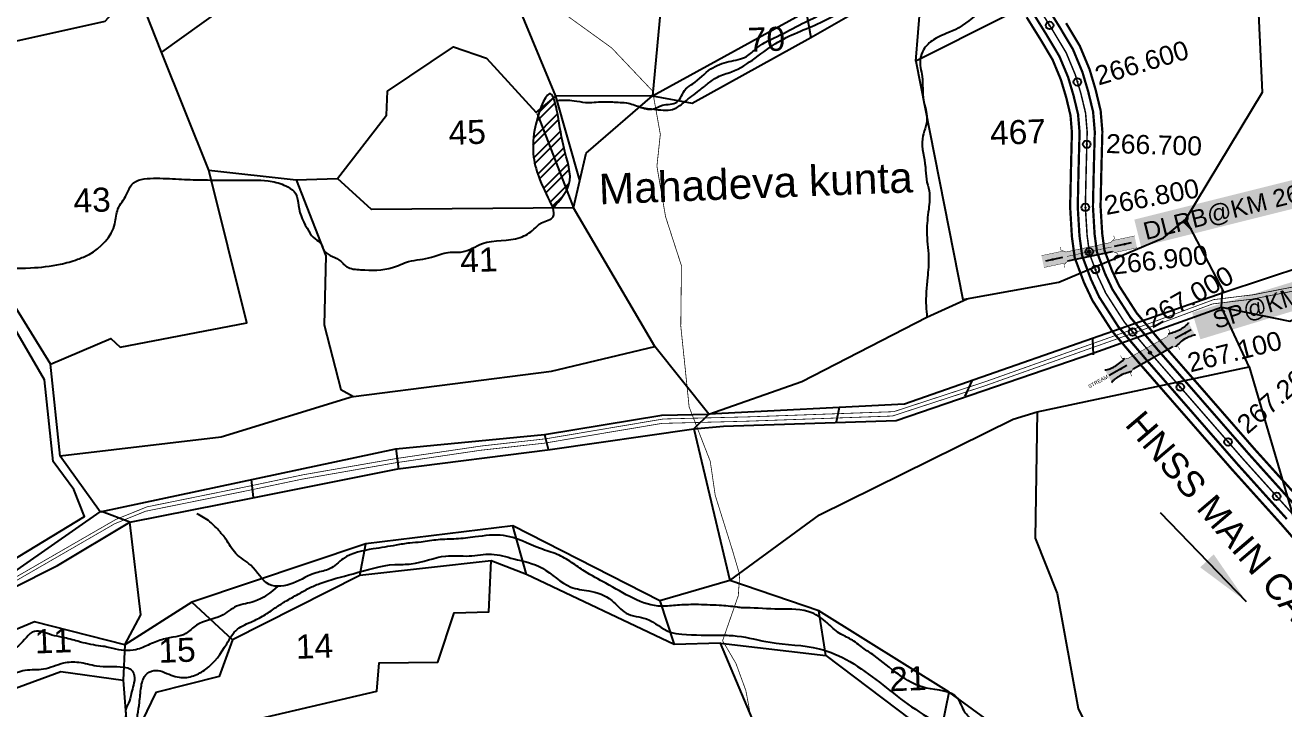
# Model space of a CAD drawing. Header units: feet. Extents: x 758300 to 768654, y 1597949 to 1607646.
# Drawn here: x 761026 to 762682, y 1601862 to 1602761 of the extents above; entities that cross this region are included whole.
import ezdxf
from ezdxf.enums import TextEntityAlignment as Align

# ---------------------------------------------------------------- set-up
doc = ezdxf.new("R2010")
doc.units = ezdxf.units.FT
doc.header["$LTSCALE"] = 15
doc.header["$MEASUREMENT"] = 0
doc.header["$PDMODE"] = 32
doc.header["$PDSIZE"] = 10
doc.linetypes.add('ACAD_ISO02W100', pattern=[15, 12, -3])
doc.linetypes.add('HIDDEN2', pattern=[0.1875, 0.125, -0.0625])
for name, color, linetype in [('CANAL1', 7, 'Continuous'), ('CSMark', 72, 'Continuous'), ('HILLS', 17, 'Continuous'), ('PLOT', 7, 'Continuous'), ('PLOT NO', 7, 'Continuous'), ('ROAD', 6, 'Continuous'), ('STRUCTURE', 5, 'Continuous'), ('TANKS AND STREAMS', 4, 'Continuous'), ('TEXT', 1, 'Continuous'), ('VILLAGE STONES', 240, 'Continuous')]:
    doc.layers.add(name, color=color, linetype=linetype)
doc.styles.get("Standard").update_dxf_attribs({"font": 'arial.ttf'})
doc.linetypes.add('DOTS', pattern='A,1e-06,-3,["●",Standard,S=3,R=0,X=-1.25,Y=-1.25],-3', length=6.000001)
doc.dimstyles.get("Standard").update_dxf_attribs({"dimtxt": 0.18, "dimasz": 40, "dimexe": 0.18, "dimexo": 0.0625, "dimgap": 0.09, "dimtad": 0, "dimtih": 1, "dimtoh": 1, "dimdec": 4, "dimzin": 0, "dimdsep": 46, "dimtxsty": 'Standard', "dimcen": 0.09, "dimadec": 0, "dimazin": 0, "dimtfac": 1, "dimtdec": 4, "dimtofl": 0, "dimtmove": 0, "dimatfit": 3, "dimfxl": 1, "dimtolj": 1, "dimtzin": 0, "dimarcsym": 0})

# ---------------------------------------------------------------- blocks, each defined once
blk = doc.blocks.new('DLB')
at = {"layer": 'STRUCTURE'}
h = blk.add_hatch(dxfattribs=at)
h.set_pattern_fill('DOTS', color=6, scale=20, angle=320.37224793, style=0)
h.paths.add_polyline_path([(769699.5, 1706950), (769699.5, 1706934), (769729.1, 1706934), (769732.1, 1706936), (769792.1, 1706936), (769795.1, 1706934), (769824.7, 1706934), (769824.7, 1706950), (769795.1, 1706950), (769792.1, 1706948), (769732.1, 1706948), (769729.1, 1706950)])
at = {"layer": 'STRUCTURE', "color": 6, "linetype": 'ACAD_ISO02W100', "ltscale": 0.5, "const_width": 0.5}
for points in [[(769699.5, 1706950), (769729.1, 1706950)], [(769795.1, 1706950), (769824.7, 1706950)], [(769699.5, 1706934), (769729.1, 1706934)], [(769795.1, 1706934), (769824.7, 1706934)]]:
    blk.add_lwpolyline(points, dxfattribs=at)
at = {"layer": 'STRUCTURE', "color": 6, "const_width": 0.628}
for points in [[(769726.1, 1706956), (769726.1, 1706952), (769732.1, 1706948), (769792.1, 1706948), (769798.1, 1706952), (769798.1, 1706956)], [(769726.1, 1706928), (769726.1, 1706932), (769732.1, 1706936), (769792.1, 1706936), (769798.1, 1706932), (769798.1, 1706928)], [(769732.1, 1706942), (769792.1, 1706942)]]:
    blk.add_lwpolyline(points, dxfattribs=at)
at = {"layer": 'STRUCTURE', "color": 6}
blk.add_lwpolyline([(769732.1, 1706936), (769792.1, 1706936)], dxfattribs=at)
blk.add_lwpolyline([(769732.1, 1706936), (769792.1, 1706936)], dxfattribs=at)
at = {"layer": 'STRUCTURE', "color": 0}
blk.add_circle((769762.1, 1706942), 1.8, dxfattribs=at)
for points in [[(769703.8, 1706942), (769726.7, 1706942)], [(769818.6, 1706942), (769795.7, 1706942)]]:
    blk.add_leader(points, dimstyle='Standard', override={"dimasz": 10, "dimgap": 0.09, "dimtad": 0}, dxfattribs=at)
blk = doc.blocks.new('SP')
at = {"layer": 'STRUCTURE'}
h = blk.add_hatch(dxfattribs=at)
h.set_pattern_fill('DASH', color=256, scale=8, style=0)
edge = h.paths.add_edge_path()
edge.add_spline(control_points=[(769825.7, 1706742.1), (769825.3, 1706741.8), (769823.8, 1706740.8), (769820.9, 1706740.3), (769817, 1706739.7), (769811.4, 1706738.9), (769804, 1706739.7), (769798.4, 1706741), (769795.6, 1706741.6)], knot_values=[0, 0, 0, 0, 1.613557, 5.24513, 8.624976, 13.470124, 22.190216, 30.746377, 30.746377, 30.746377, 30.746377], degree=3, periodic=0)
edge.add_line((769795.6, 1706741.6), (769792.6, 1706739.6))
edge.add_line((769792.6, 1706739.6), (769732.6, 1706739.6))
edge.add_line((769732.6, 1706739.6), (769729.6, 1706741.6))
edge.add_spline(control_points=[(769729.6, 1706741.6), (769726.9, 1706740.9), (769721.3, 1706739.5), (769713.9, 1706738.5), (769708.3, 1706739.1), (769704.4, 1706739.6), (769701.5, 1706740), (769700, 1706741), (769699.5, 1706741.3)], knot_values=[0, 0, 0, 0, 8.556161, 17.276253, 22.121402, 25.501247, 29.13282, 30.746377, 30.746377, 30.746377, 30.746377], degree=3, periodic=0)
edge.add_line((769699.5, 1706741.3), (769699.5, 1706722.1))
edge.add_spline(control_points=[(769699.5, 1706722.1), (769700, 1706722.4), (769701.4, 1706723.4), (769704.3, 1706724), (769708.2, 1706724.5), (769713.8, 1706725.3), (769721.2, 1706724.5), (769726.8, 1706723.3), (769729.6, 1706722.6)], knot_values=[0, 0, 0, 0, 1.613557, 5.24513, 8.624976, 13.470124, 22.190216, 30.746377, 30.746377, 30.746377, 30.746377], degree=3, periodic=0)
edge.add_line((769729.6, 1706722.6), (769732.6, 1706724.6))
edge.add_line((769732.6, 1706724.6), (769792.6, 1706724.6))
edge.add_line((769792.6, 1706724.6), (769795.6, 1706722.6))
edge.add_spline(control_points=[(769795.6, 1706722.6), (769798.4, 1706723.3), (769803.9, 1706724.8), (769811.3, 1706725.8), (769817, 1706725.1), (769820.9, 1706724.7), (769823.8, 1706724.2), (769825.2, 1706723.3), (769825.7, 1706723)], knot_values=[0, 0, 0, 0, 8.556161, 17.276253, 22.121402, 25.501247, 29.13282, 30.746377, 30.746377, 30.746377, 30.746377], degree=3, periodic=0)
edge.add_line((769825.7, 1706723), (769825.7, 1706742.1))
h.paths.add_polyline_path([(769764.2, 1706732.1, -1), (769761.1, 1706732.1, -1)], flags=0)
h.paths.add_polyline_path([(769761.1, 1706732.1, 1), (769764.2, 1706732.1, 1)], flags=16)
at = {"layer": 'STRUCTURE', "const_width": 0.628}
for points in [[(769726.6, 1706747.6), (769726.6, 1706743.6), (769732.6, 1706739.6), (769792.6, 1706739.6), (769798.6, 1706743.6), (769798.6, 1706747.6)], [(769726.6, 1706716.6), (769726.6, 1706720.6), (769732.6, 1706724.6), (769792.6, 1706724.6), (769798.6, 1706720.6), (769798.6, 1706716.6)]]:
    blk.add_lwpolyline(points, dxfattribs=at)
at = {"layer": 'STRUCTURE', "color": 3}
blk.add_lwpolyline([(769732.6, 1706724.6), (769792.6, 1706724.6)], dxfattribs=at)
blk.add_lwpolyline([(769732.6, 1706724.6), (769792.6, 1706724.6)], dxfattribs=at)
at = {"layer": 'STRUCTURE', "color": 0}
blk.add_circle((769762.6, 1706732.1), 1.55, dxfattribs=at)
at = {"layer": 'STRUCTURE'}
for points in [[(769699.5, 1706741.3), (769700.9, 1706740.5), (769704.4, 1706739.6), (769707.8, 1706739.2), (769712.6, 1706738.8), (769721.3, 1706739.7), (769729.6, 1706741.6)], [(769825.7, 1706742.1), (769824.3, 1706741.3), (769820.8, 1706740.3), (769817.5, 1706739.8), (769812.7, 1706739.2), (769804, 1706739.9), (769795.6, 1706741.6)], [(769699.5, 1706722.1), (769700.9, 1706723), (769704.4, 1706724), (769707.7, 1706724.5), (769712.5, 1706725), (769721.2, 1706724.4), (769729.6, 1706722.6)], [(769825.7, 1706723), (769824.3, 1706723.8), (769820.8, 1706724.7), (769817.4, 1706725.1), (769812.6, 1706725.5), (769803.9, 1706724.6), (769795.6, 1706722.6)]]:
    blk.add_spline(points, degree=3, dxfattribs=at)
at = {"layer": 'STRUCTURE', "color": 0}
blk.add_text('STREAM', height=5, dxfattribs=at).set_placement((769684.3, 1706732.1), align=Align.MIDDLE_CENTER)
for points in [[(769727.4, 1706732.1), (769700.8, 1706732.1)], [(769824.4, 1706732.1), (769800.5, 1706732.1)]]:
    blk.add_leader(points, dimstyle='Standard', override={"dimasz": 10, "dimgap": 0.09, "dimtad": 0}, dxfattribs=at)

msp = doc.modelspace()

# ---------------------------------------------------------------- hatches: boundary and pattern name
at = {"layer": 'TANKS AND STREAMS'}
h = msp.add_hatch(dxfattribs=at)
h.set_pattern_fill('ANSI32', color=256, scale=50)
edge = h.paths.add_edge_path()
edge.add_spline(control_points=[(761738.7, 1602544.5), (761739.9, 1602546.8), (761747.2, 1602563.7), (761732.5, 1602596.9), (761726.4, 1602653.6), (761721.6, 1602665.6)], knot_values=[176.270806, 176.270806, 176.270806, 176.270806, 184.759009, 236.829425, 289.516765, 289.516765, 289.516765, 289.516765], degree=3, periodic=0)
edge.add_line((761721.6, 1602665.6), (761703.8, 1602650.6))
edge.add_spline(control_points=[(761703.8, 1602650.6), (761702.8, 1602647.9), (761701.9, 1602645), (761701, 1602642)], knot_values=[121.781345, 121.781345, 121.781345, 121.781345, 129.06566, 129.06566, 129.06566, 129.06566], degree=3, periodic=0)
edge.add_line((761701, 1602642), (761738.7, 1602544.5))
edge = h.paths.add_edge_path()
edge.add_spline(control_points=[(761721.6, 1602665.6), (761719.9, 1602669.7), (761715, 1602675.4), (761707.7, 1602661.6), (761703.8, 1602650.6)], knot_values=[129.06566, 129.06566, 129.06566, 129.06566, 146.93666, 176.270806, 176.270806, 176.270806, 176.270806], degree=3, periodic=0)
edge.add_line((761703.8, 1602650.6), (761721.6, 1602665.6))
edge = h.paths.add_edge_path()
edge.add_spline(control_points=[(761701, 1602642), (761699.1, 1602635.8), (761690.7, 1602601.2), (761698.2, 1602565.6), (761714.5, 1602533.3), (761720.8, 1602520.8)], knot_values=[0, 0, 0, 0, 15.243087, 80.792072, 121.781345, 121.781345, 121.781345, 121.781345], degree=3, periodic=0)
edge.add_spline(control_points=[(761720.8, 1602520.8), (761727.6, 1602528.7), (761734.5, 1602536.5), (761738.7, 1602544.5)], knot_values=[289.516765, 289.516765, 289.516765, 289.516765, 318.174705, 318.174705, 318.174705, 318.174705], degree=3, periodic=0)
edge.add_line((761738.7, 1602544.5), (761701, 1602642))

# ---------------------------------------------------------------- linework, layer by layer
at = {"layer": 'CANAL1', "color": 5, "const_width": 3}
for points in [[(762368.6, 1602788.6), (762387.2, 1602758.8), (762404.7, 1602729.5), (762417.1, 1602699.7), (762424.7, 1602674.2), (762431.2, 1602647.3), (762433.4, 1602621.1), (762432.1, 1602571.8), (762431, 1602522.7), (762433.2, 1602486), (762436.3, 1602462.9), (762446.9, 1602434.5), (762456.7, 1602413.7), (762480.5, 1602376.7), (762515.9, 1602334.8), (762564.1, 1602279.7), (762636.1, 1602197.3), (762701, 1602125.1)], [(762352.1, 1602777.3), (762370.1, 1602748.4), (762386.8, 1602720.4), (762398.3, 1602692.9), (762405.4, 1602669), (762411.4, 1602644.1), (762413.4, 1602620.5), (762412.1, 1602572.3), (762411, 1602522.3), (762413.3, 1602484.1), (762416.8, 1602458), (762428.5, 1602426.8), (762439.1, 1602404), (762464.4, 1602364.7), (762500.8, 1602321.8), (762549.1, 1602266.5), (762621.1, 1602184), (762686, 1602111.9)]]:
    msp.add_lwpolyline(points, dxfattribs=at)
at = {"layer": 'CANAL1', "color": 1, "linetype": 'HIDDEN2', "ltscale": 100, "const_width": 2}
msp.add_lwpolyline([(762360.3, 1602783), (762378.6, 1602753.6), (762395.8, 1602725), (762407.7, 1602696.3), (762415.1, 1602671.6), (762421.3, 1602645.7), (762423.4, 1602620.8), (762422.1, 1602572.1), (762421, 1602522.5), (762423.3, 1602485), (762426.5, 1602460.5), (762434.3, 1602439.7), (762437.7, 1602430.7), (762447.9, 1602408.8), (762472.4, 1602370.7), (762508.3, 1602328.3), (762556.6, 1602273.1), (762628.6, 1602190.6), (762693.5, 1602118.5)], dxfattribs=at)
at = {"layer": 'CANAL1', "color": 1, "const_width": 3}
for points in [[(762343.8, 1602771.7), (762361.6, 1602743.2), (762377.9, 1602715.9), (762388.8, 1602689.6), (762395.8, 1602666.3), (762401.5, 1602642.5), (762403.3, 1602620.3), (762402.1, 1602572.6), (762401, 1602522.1), (762403.3, 1602483.1), (762407, 1602455.6), (762419.2, 1602422.9), (762430.4, 1602399.1), (762456.3, 1602358.8), (762493.2, 1602315.3), (762541.5, 1602259.9), (762613.6, 1602177.4), (762678.5, 1602105.3), (762708.8, 1602070.4)], [(762395.7, 1602764), (762413.7, 1602734), (762426.6, 1602703), (762434.4, 1602676.8), (762441.1, 1602648.9), (762443.4, 1602621.4), (762442.1, 1602571.6), (762441, 1602522.9), (762443.2, 1602487), (762446.1, 1602465.4), (762456.1, 1602438.4), (762465.4, 1602418.5), (762488.6, 1602382.6), (762523.5, 1602341.3), (762571.7, 1602286.2), (762643.5, 1602203.9), (762708.5, 1602131.8)]]:
    msp.add_lwpolyline(points, dxfattribs=at)
at = {"layer": 'CSMark', "color": 3}
for p in [(762374, 1602761), (762410.6, 1602686.6), (762422.9, 1602604.8), (762421, 1602521.6), (762426.2, 1602463.4), (762434.2, 1602440), (762434.3, 1602439.7), (762483.2, 1602357.9), (762545.8, 1602285.4), (762608.8, 1602213.3), (762672.5, 1602141.8)]:
    msp.add_point(p, dxfattribs=at)
at = {"layer": 'HILLS'}
msp.add_lwpolyline([(760986.4, 1602043.5), (761104.6, 1602115), (761090.3, 1602150.8), (761063.3, 1602187.4), (761051.8, 1602294.9), (760939.7, 1602487.2)], dxfattribs=at)
at = {"layer": 'PLOT'}
for points in [[(761191.7, 1603323), (761246.7, 1603010.9), (761346.5, 1603073.6), (761465.8, 1602912.7), (761205.6, 1602725.6), (761172, 1602811.7), (761106.2, 1602918.9), (761246.7, 1603010.9)], [(761851.7, 1602668.5), (761724.3, 1602667.9), (761621.6, 1602916.6), (761614.3, 1602931.6), (761614.6, 1603014.7), (761587.9, 1603027.1), (761558.9, 1603157.1), (761457.5, 1603146.3), (761346.5, 1603073.6), (761365.6, 1603318.4), (761412.1, 1603318.5), (761553.8, 1603316.8)], [(760245.8, 1603178), (760314.3, 1602838), (760363.9, 1602625.6), (760401.7, 1602511.5), (760467.1, 1602338.4), (760533.2, 1602161.8), (760691.8, 1602132.5), (760770.2, 1602188), (760778.8, 1602099.5), (760992.1, 1602028.9), (761125.1, 1602121.4), (761072.4, 1602194.6)], [(761806, 1603082.5), (761808.3, 1603047.8), (761874.6, 1602913), (761851.7, 1602668.5), (762053.6, 1602779.1), (762059.7, 1602745.1), (762112, 1602775.1), (762204.2, 1602789.2), (762269.8, 1602879), (762121.2, 1602889.6), (762112.3, 1602835.4), (762053.6, 1602779.1)], [(762197.9, 1602714.1), (762259.8, 1602400.4), (762386.3, 1602423.4), (762523.8, 1602481.7), (762553.4, 1602506.3), (762654, 1602673.2), (762646.3, 1602842.3), (762657.3, 1602916.4), (762785.5, 1602933.3), (762776.6, 1602987.7), (762842.4, 1602993.1), (762894.8, 1602955), (762982.5, 1602974), (763018.3, 1602961.8), (763025.6, 1602978.2)], [(762426.8, 1602829.3), (762197.9, 1602714.1), (762204.2, 1602789.2)], [(761172, 1602811.7), (761131.1, 1602766.1), (760999.3, 1602736.9), (760889.5, 1602590.4), (761059.8, 1602315.4), (761139.2, 1602349.3), (761151.4, 1602338), (761317.8, 1602370), (761268, 1602570.5), (761205.6, 1602725.6)], [(761925.6, 1602249.8), (761854.8, 1602338.9), (761747.7, 1602521.1), (761764.2, 1602592.9), (761851.7, 1602668.5), (761903.7, 1602658.6), (762059.7, 1602745.1)], [(761268, 1602570.5), (761383, 1602557.7), (761437.3, 1602559.8), (761501.9, 1602643), (761503.1, 1602674.6), (761590, 1602732.9), (761633.2, 1602717.8), (761698.8, 1602646.4), (761724.3, 1602667.9)], [(761756, 1602557), (761724.3, 1602667.9)], [(763269.8, 1602663.1), (763019.6, 1602561), (762939.8, 1602528.3), (762762.8, 1602462.5), (762603.6, 1602409.6), (762553.4, 1602506.3)], [(761699.7, 1602645.3), (761747.7, 1602521.1), (761481.8, 1602519), (761437.3, 1602559.8)], [(761383, 1602557.7), (761421.9, 1602458), (761419.9, 1602367.4), (761441.5, 1602282.1), (761458.5, 1602273), (761718.9, 1602306.5), (761854.8, 1602338.9)], [(762600.3, 1602390.6), (762690.2, 1602372.2), (762780.5, 1602417.9), (762763.8, 1602462.8)], [(761125.1, 1602121.4), (761514.2, 1602204.1), (761709.7, 1602223.1), (761863.7, 1602248.4), (761925.6, 1602249.8), (761905.9, 1602230.4), (761945.1, 1602233.9), (762172.3, 1602241.6), (762432, 1602330.5), (762600.3, 1602390.6), (762601.5, 1602413.8)], [(762603.6, 1602409.7), (762302.5, 1602304.5), (762183, 1602262.7), (761925.6, 1602249.8), (762047.9, 1602292.9), (762212.7, 1602377.4), (762265.5, 1602401.4)], [(761164, 1602107.7), (761325.8, 1602139.9), (761516.7, 1602177.8), (761717.2, 1602203.1), (761905.9, 1602230.4), (761953.4, 1602031), (762071.1, 1602117.2), (762325.9, 1602243.2), (762357.6, 1602252.8), (762636.6, 1602312.2), (762600.3, 1602390.6)], [(762430.2, 1602348.9), (762431.4, 1602327.8)], [(761458.5, 1602273), (761284.3, 1602219.7), (761072.4, 1602194.6), (761059.8, 1602315.4)], [(762636.6, 1602312.2), (762733.6, 1601982.2), (762855.8, 1602034), (762844.6, 1602143), (762810, 1602216.2), (762936.5, 1602260.7), (762969, 1602250.8), (763002.1, 1602244.3), (763025.1, 1602255.1), (763034.7, 1602283.8), (763103.4, 1602316.4), (763147.5, 1602241.2), (763231.3, 1602128.3), (763253.5, 1602097.2), (763307.8, 1601960.2), (763377.5, 1601880.1), (763399.3, 1601860)], [(762271.6, 1602293.4), (762262.3, 1602273.5)], [(762357.6, 1602252.8), (762355.1, 1602086.6), (762383.9, 1602014), (762411.5, 1601862.5), (762435, 1601815.2), (762438.5, 1601751.7), (762395.3, 1601772.2), (762241.9, 1601884.2), (762070.5, 1601991.1), (761953.4, 1602031), (761861.4, 1602004.2), (761667.9, 1602103), (761474.5, 1602079), (761245.6, 1602002.3), (761157.7, 1601946.6), (761178.4, 1601985.7), (761164, 1602107.7)], [(762093.5, 1602239.5), (762097.4, 1602259)], [(761709.5, 1602222.8), (761714.5, 1602203.6)], [(761513.9, 1602204.5), (761517.7, 1602177.5)], [(761323.8, 1602163.6), (761326.2, 1602140)], [(761008.8, 1602020.5), (761068.8, 1602050.5), (761164, 1602107.7), (761126.7, 1602121.8), (761125.5, 1602120.9)], [(761685.8, 1602039), (761667.9, 1602103)], [(761157.7, 1601946.6), (761155.4, 1601900.1), (761162.2, 1601809.2), (761489, 1601885.4), (761492.2, 1601922.7), (761569.1, 1601923.8), (761590.9, 1601988.5), (761636.2, 1601989.9), (761639.4, 1602056.8), (761466.7, 1602037.6), (761474.5, 1602079)], [(761299.1, 1601952.9), (761281.6, 1601904.6), (761198.1, 1601883.9), (761162.2, 1601809.2), (761084.5, 1601712.9), (761279.4, 1601682.9), (761452.4, 1601679.7), (761558.4, 1601541.9), (761558.9, 1601712.8), (761796.7, 1601783.7), (761986.7, 1601840.4), (761941.2, 1601948.4), (761880.2, 1601946.9), (761685.8, 1602039), (761639.4, 1602056.8)], [(761466.7, 1602037.6), (761299.1, 1601952.9), (761245.6, 1602002.3)], [(761861.4, 1602004.2), (761880.2, 1601946.9)], [(761941.2, 1601948.4), (762079.8, 1601932.2), (762070.5, 1601991.1)], [(761157.7, 1601946.6), (761038.8, 1601976.5), (760946.1, 1601938), (761010.2, 1601888), (761073.3, 1601911.5), (761155.4, 1601900.1)], [(762079.8, 1601932.2), (762228.8, 1601819.9), (762241.9, 1601884.2)]]:
    msp.add_lwpolyline(points, dxfattribs=at)
at = {"layer": 'ROAD', "linetype": 'DOTS', "ltscale": 0.5, "const_width": 1}
msp.add_lwpolyline([(761982.5, 1601843.4), (761974.4, 1601886.3), (761961.3, 1601922.1), (761943.8, 1601951.8), (761964.5, 1602011.1), (761966.3, 1602038.5), (761956.7, 1602071), (761934.1, 1602143.1), (761927.6, 1602187.7), (761899.8, 1602259.2), (761894.1, 1602314.8), (761888.8, 1602365.7), (761889.7, 1602444.9), (761868.8, 1602509.4), (761857.4, 1602575.8), (761861.9, 1602617.8), (761851.7, 1602674.7), (761797.9, 1602731.4), (761736.5, 1602775.7)], dxfattribs=at)
at = {"layer": 'ROAD', "linetype": 'HIDDEN2', "ltscale": 10, "const_width": 1}
for points in [[(762740.9, 1602426.2), (762642.1, 1602406.8), (762589.9, 1602400.4), (762504.6, 1602368.8), (762289.3, 1602292.4), (762168.9, 1602253), (761978, 1602246.2), (761865.8, 1602243.4), (761711, 1602217.3), (761626.8, 1602207.9), (761514.6, 1602191.4), (761392.4, 1602170.1), (761322.7, 1602155.4), (761186.6, 1602127.8), (761145.9, 1602111.4), (761054.5, 1602058.7), (761001.1, 1602027.9)], [(762739.3, 1602420.4), (762640.4, 1602401), (762588.3, 1602394.7), (762502.9, 1602363), (762287.7, 1602286.6), (762167.2, 1602247.3), (761976.4, 1602240.5), (761864.1, 1602237.6), (761709.3, 1602211.6), (761625.1, 1602202.2), (761513, 1602185.7), (761390.8, 1602164.3), (761321, 1602149.6), (761184.9, 1602122.1), (761144.3, 1602105.7), (761052.9, 1602052.9), (760999.5, 1602022.1)]]:
    msp.add_lwpolyline(points, dxfattribs=at)
at = {"layer": 'TANKS AND STREAMS'}
for points in [[(761834.8, 1602653.9), (761851.2, 1602651), (761864.6, 1602655.9), (761883.8, 1602660.2), (761895.4, 1602677.4), (761904.8, 1602684.3), (761928.4, 1602703.7), (761952.2, 1602713.5), (761975.4, 1602720.2), (761988.5, 1602730.9), (762019.6, 1602748.4), (762052.6, 1602765.4), (762079.1, 1602778.6), (762092.1, 1602786.2), (762103.5, 1602792.7), (762120.1, 1602802.4), (762145.6, 1602819.4), (762182.4, 1602834.1), (762209.7, 1602847.6), (762222.1, 1602855.8), (762240.2, 1602856.9), (762254.3, 1602857.8), (762294.3, 1602858.7), (762316.2, 1602865.6), (762356.6, 1602867.6), (762374.2, 1602869.5), (762379.5, 1602871.6), (762396.1, 1602877), (762407.6, 1602875.9), (762432.3, 1602884.9), (762450.8, 1602892), (762465.6, 1602900.9), (762479.4, 1602927.5), (762496.6, 1602934.9), (762495.1, 1602948.9)], [(761725.9, 1602662.4), (761748.4, 1602662), (761763.4, 1602659.7), (761786.1, 1602660.6), (761806.5, 1602659.9), (761817.2, 1602659.2), (761834.8, 1602653.9), (761855.9, 1602650.5), (761881, 1602651.5), (761893.8, 1602660.5), (761913, 1602675.3), (761924, 1602684.1), (761937.1, 1602693), (761955.5, 1602700), (762016.7, 1602739), (762076.3, 1602766.4), (762097, 1602777.5), (762113.8, 1602788.7), (762126.2, 1602798.3), (762142, 1602805.5), (762168, 1602813.4), (762214, 1602837.3), (762244.4, 1602844.2), (762271.2, 1602851.9), (762297.9, 1602850.8), (762341, 1602851), (762373.3, 1602855.2), (762399.7, 1602862), (762416.5, 1602871.1), (762424.8, 1602874.3), (762436.6, 1602872.6), (762428.2, 1602861.3), (762405.3, 1602850.9), (762375.3, 1602831.9), (762352.8, 1602819.3), (762327, 1602805.2), (762301.6, 1602791.4), (762285.2, 1602780.6), (762249.6, 1602755.3), (762221.3, 1602742.2), (762208.2, 1602728.9), (762203.8, 1602717.1), (762206.3, 1602693.8), (762208.1, 1602662.4), (762212.7, 1602638.9), (762206.6, 1602611.8), (762210.6, 1602574.7), (762211.9, 1602558.7), (762215.4, 1602543.5), (762214.9, 1602519.2), (762212.4, 1602489.9), (762214.8, 1602456.4), (762213.3, 1602429.3), (762211.4, 1602391.8), (762212.7, 1602377.4)], [(761720.8, 1602520.8), (761703.4, 1602558), (761696.5, 1602623.1), (761715.9, 1602671.2), (761734.4, 1602603.1), (761741.7, 1602551.6), (761720.8, 1602520.8)], [(760328.6, 1602501.5), (760377, 1602514), (760391.3, 1602517.8), (760418.7, 1602507.3), (760441.3, 1602506.5), (760493.5, 1602490.6), (760518.4, 1602489.3), (760560.3, 1602487.6), (760600.3, 1602484), (760640.4, 1602479), (760663.8, 1602473.4), (760692.4, 1602470.5), (760737.9, 1602466.7), (760785.4, 1602464.3), (760837.4, 1602454.2), (760869.4, 1602454.5), (760918, 1602449.2), (760980.8, 1602442.9), (761033.6, 1602442.2), (761072.7, 1602447), (761095.3, 1602453.4), (761110.4, 1602459.9), (761144.4, 1602500.2), (761148.5, 1602519.6), (761159.9, 1602538.6), (761166.6, 1602551.6), (761195, 1602559.9), (761228.4, 1602558.9), (761259.1, 1602557.8), (761287.9, 1602557.6), (761311.4, 1602557.5), (761351.1, 1602555.8), (761371.9, 1602548.5), (761382.4, 1602539.7), (761385.9, 1602524.2), (761399.5, 1602490.3), (761407.8, 1602480.2), (761415.8, 1602473.7), (761418.7, 1602466.2), (761439.2, 1602452.6), (761449.7, 1602443.6), (761467.5, 1602439.7), (761509.6, 1602442.6), (761530.8, 1602450.3), (761561, 1602456.1), (761583, 1602462.5), (761601.2, 1602463.2), (761627.8, 1602474), (761677.5, 1602482.1), (761695.7, 1602492.9), (761705.5, 1602501.2), (761720.9, 1602509.3), (761720.8, 1602520.8)], [(762725.9, 1601769.7), (762687.4, 1601771.7), (762672.8, 1601755.9), (762647.4, 1601756.1), (762624.7, 1601747.7), (762607, 1601742.8), (762577.4, 1601736.8), (762553, 1601733.9), (762489.9, 1601738.1), (762465.4, 1601735), (762442.4, 1601740.2), (762419.8, 1601747.6), (762406.3, 1601756.4), (762387.3, 1601766), (762375.4, 1601775.7), (762333.7, 1601810.2), (762294.6, 1601830.1), (762277.5, 1601844.1), (762263.1, 1601857.1), (762253, 1601876.1), (762211.5, 1601889.6), (762143.1, 1601932.3), (762128.1, 1601942.6), (762112.6, 1601953.6), (762097.3, 1601961.7), (762081.3, 1601975.2), (762061.1, 1601988.6), (762018.1, 1601993.3), (761974.5, 1601995), (761970.5, 1601995.1), (761963.4, 1601995.9), (761939.2, 1601998.1), (761908.1, 1601999.3), (761884.3, 1601998.4), (761863.7, 1601997.1), (761790.4, 1602027.3), (761762.3, 1602043.1), (761745.2, 1602054.8), (761726.3, 1602065.2), (761704.1, 1602073), (761655.6, 1602090.2), (761618.2, 1602088.2), (761593.2, 1602085.7), (761569.5, 1602084.5), (761547.2, 1602081.5), (761532.2, 1602080.2), (761514.3, 1602077.4), (761484.2, 1602072.5), (761444.9, 1602059.7), (761426.9, 1602046.3), (761409.2, 1602041.1), (761379.1, 1602027.6), (761347.4, 1602025.8), (761323.2, 1602051), (761303.4, 1602066.6), (761290.5, 1602085.3), (761280.5, 1602097.3), (761269.5, 1602108.2), (761252.1, 1602118.8)], [(761060.1, 1601780.2), (761090.9, 1601798.1), (761109.3, 1601813), (761133.1, 1601823.9), (761160.6, 1601830.2), (761169.8, 1601838), (761174.3, 1601854.2), (761176.7, 1601870.6), (761178.9, 1601890.4), (761184.6, 1601906.3), (761195.5, 1601912.6), (761218.5, 1601906.5), (761239.1, 1601903.5), (761247.9, 1601905.7), (761264, 1601914.2), (761291.5, 1601947.9), (761305.6, 1601966.9), (761325.7, 1601977.5), (761342.5, 1601986.3), (761357, 1601996.1), (761369, 1602003.7), (761385.4, 1602012.9), (761399.6, 1602020.8), (761413.9, 1602027), (761457.7, 1602039.8), (761512.7, 1602052), (761534.2, 1602052.8), (761579.6, 1602063.2), (761610.4, 1602063.3), (761639.8, 1602065.6), (761669, 1602059.6), (761706.7, 1602047.3), (761744.2, 1602022.4), (761767.8, 1602017.3), (761798.1, 1602004.7), (761817, 1601988), (761843.7, 1601980.5), (761874.9, 1601963.1), (761890, 1601960.4), (761941.5, 1601959.1), (761963.1, 1601958), (762006.2, 1601949.7), (762070.8, 1601941.3), (762111.3, 1601924.3), (762187.5, 1601868.5), (762228, 1601841.4), (762264, 1601816), (762298.9, 1601792.9), (762321, 1601774.9)], [(761358.9, 1602023.5), (761327.7, 1602003.3), (761304.6, 1601997.1), (761284.1, 1601984.6), (761251.9, 1601972.4), (761237.7, 1601961.2), (761224.6, 1601957), (761208.4, 1601953.8), (761190.6, 1601947.1), (761171.9, 1601940), (761142.1, 1601941.5), (761134, 1601943.5), (761123, 1601945.1), (761095.7, 1601951), (761075.6, 1601956.2), (761061.5, 1601959.3), (761038.7, 1601964), (761017.7, 1601945), (760999.1, 1601935.3), (760980.8, 1601927.6), (760967.5, 1601921.3), (760943.6, 1601914.9), (760885.5, 1601895.2), (760869.3, 1601892.9), (760848.2, 1601905), (760833.1, 1601916.4), (760824.3, 1601927.1), (760816, 1601935.7), (760808.1, 1601941.4), (760797.4, 1601949.8)], [(759444.5, 1599464.1), (759448.9, 1599470.6), (759456.7, 1599480.1), (759473.6, 1599492), (759482.4, 1599502.1), (759491.4, 1599513.4), (759509.7, 1599529.4), (759513.7, 1599522.7), (759515.5, 1599515.1), (759516.5, 1599530.7), (759516.4, 1599555.5), (759516.5, 1599573.4), (759519.4, 1599599.5), (759521.4, 1599623.2), (759515.1, 1599649.5), (759513.5, 1599656.5), (759509.8, 1599697.8), (759509.4, 1599714.9), (759514.6, 1599738.2), (759509.6, 1599778.9), (759502.4, 1599795.4), (759504.7, 1599810.5), (759500.8, 1599823.1), (759502.9, 1599837.4), (759504.9, 1599854.5), (759508, 1599874.1), (759507.8, 1599888), (759508.1, 1599899), (759515.4, 1599944), (759519.5, 1599966.8), (759519.9, 1599989), (759522.8, 1600013.1), (759520.2, 1600036.9), (759520.8, 1600053.7), (759520.5, 1600070.9), (759531.7, 1600131.2), (759531.8, 1600160.6), (759532.2, 1600194.6), (759532, 1600219.8), (759533, 1600237.9), (759531.7, 1600249.6), (759526.7, 1600347.2), (759527.6, 1600377.8), (759531.1, 1600406.5), (759529.1, 1600426.6), (759529.8, 1600439.6), (759534.1, 1600460.3), (759532.8, 1600471.2), (759536.6, 1600558.1), (759535.8, 1600580.3), (759537.6, 1600598.5), (759543.7, 1600613.4), (759544.3, 1600621.4), (759541.5, 1600637.6), (759537.9, 1600644.2), (759550.7, 1600705.9), (759552.8, 1600737.1), (759555.1, 1600753.5), (759555, 1600777), (759559.7, 1600797.3), (759560.9, 1600821.3), (759562.5, 1600845.3), (759575.3, 1600904.4), (759566, 1600938.5), (759573.4, 1600954.7), (759581.2, 1600979.8), (759583, 1600998.7), (759589.2, 1601012.4), (759593.1, 1601033.4), (759602.6, 1601058.1), (759609.7, 1601081.5), (759609.7, 1601102.9), (759625.9, 1601129.5), (759627.3, 1601146.8), (759628.8, 1601162.8), (759657.4, 1601216.7), (759673, 1601247.5), (759689.1, 1601299.8), (759700.3, 1601325.4), (759714.3, 1601354), (759727.2, 1601367.1), (759785.3, 1601431.4), (759819.1, 1601460.4), (759856.9, 1601491.7), (759903.6, 1601501.5), (759963.5, 1601505.5), (760002.7, 1601524.2), (760021.9, 1601527.9), (760055.8, 1601530.9), (760073.6, 1601537.9), (760168.9, 1601559.3), (760206.4, 1601567.4), (760248.8, 1601579.2), (760268, 1601592.5), (760296.9, 1601606.6), (760321.6, 1601619.7), (760337.5, 1601631.7), (760367.6, 1601647.1), (760367.7, 1601621.1), (760358.8, 1601569.6), (760360, 1601539.8), (760357.3, 1601520.8), (760351, 1601499.6), (760345.7, 1601463.5), (760342.8, 1601450.8), (760348.3, 1601461.9), (760353, 1601470.5), (760355.9, 1601481.1), (760356.3, 1601493.7), (760359.2, 1601504.3), (760370.1, 1601563.4), (760374.9, 1601590), (760376.7, 1601620.3), (760378.1, 1601637.1), (760378.4, 1601652.2), (760382.5, 1601666.2), (760389.2, 1601677), (760401.3, 1601688.8), (760406.8, 1601698.6), (760429.3, 1601712.2), (760447.5, 1601724.8), (760479.6, 1601730.3), (760515.7, 1601731.7), (760563, 1601746.1), (760601.6, 1601748.4), (760638, 1601751.5), (760672.3, 1601756.6), (760696.2, 1601757.5), (760706.7, 1601758.4), (760778.1, 1601766.2), (760827.6, 1601779), (760851, 1601793.3), (760868.2, 1601804.9), (760886.1, 1601819.9), (760900.1, 1601827.5), (760924.4, 1601841.5), (760928.9, 1601848.6), (760937.4, 1601857.5), (760962.7, 1601875.3), (760975.2, 1601887.6), (760994.3, 1601900.4), (761004.3, 1601905.5), (761026.4, 1601913.1), (761050.6, 1601914.7), (761077.1, 1601922.5), (761096.9, 1601923.5), (761120.1, 1601918.8), (761156.2, 1601917.1), (761166, 1601913.5), (761169.8, 1601906), (761168.8, 1601893.3), (761166, 1601882.6), (761162.4, 1601869.5), (761158.5, 1601859.2), (761158.8, 1601854.6), (761153.3, 1601844.9), (761131.4, 1601837.9), (761118.6, 1601833.6), (761099.6, 1601822.5), (761073.7, 1601804.2), (761064.3, 1601795), (761040.1, 1601788.5), (761004.2, 1601784.7), (760984.2, 1601781.9), (760960.7, 1601779.8), (760941.7, 1601767.6), (760928.1, 1601767), (760908.8, 1601764.8), (760905.8, 1601765), (760890, 1601768.2), (760876.6, 1601764.5), (760861.3, 1601762.4), (760844.5, 1601761.4), (760800.2, 1601751.4), (760784.3, 1601741.7), (760769.9, 1601741.1), (760746.7, 1601739.3), (760721.4, 1601736), (760687.7, 1601729.7), (760679.9, 1601726.4), (760666.3, 1601734.4), (760650.6, 1601738.6), (760643.7, 1601744.4), (760628.4, 1601745.6), (760596.2, 1601743.2), (760580.8, 1601742.6), (760564.3, 1601742.9), (760556.5, 1601745.8)]]:
    msp.add_spline(points, degree=3, dxfattribs=at)

# ---------------------------------------------------------------- block references
at = {"layer": 'STRUCTURE', "color": 0}
for name, p, rotation in [('DLB', (362287.6, -226764.3), 11.93452070946592), ('SP', (920758, -263259.1), 29.12471400663064)]:
    msp.add_blockref(name, p, dxfattribs=dict(at, rotation=rotation))

# ---------------------------------------------------------------- texts
at = {"layer": 'CSMark', "color": 1}
for s, rotation, p in [('266.600', 16.6479, (762434.7, 1602693.8)), ('266.700', 358.4618, (762448.2, 1602605.7)), ('266.800', 10.9232, (762446.1, 1602523.8)), ('266.900', 6.3617, (762456.4, 1602445.7)), ('267.000', 29.6988, (762502.9, 1602372.8)), ('267.100', 14.2329, (762556.1, 1602316.6)), ('267.200', 41.1174, (762626, 1602231.8))]:
    msp.add_text(s, height=25, rotation=rotation, dxfattribs=at).set_placement(p, align=Align.MIDDLE_LEFT)
at = {"layer": 'PLOT NO'}
for s, p in [('70', (761977.6, 1602726.1)), ('45', (761583.9, 1602603.7)), ('467', (762296.1, 1602603.5)), ('43', (761090.4, 1602514.6)), ('41', (761599.2, 1602435.9)), ('11', (761039.4, 1601934.9)), ('15', (761202.2, 1601922.6)), ('14', (761382.9, 1601927.9)), ('21', (762163.6, 1601885.2))]:
    msp.add_text(s, height=31.62, rotation=2.2152, dxfattribs=at).set_placement(p)
at = {"layer": 'STRUCTURE', "color": 5, "char_height": 23, "attachment_point": 1, "bg_fill": 1, "box_fill_scale": 1.3, "bg_fill_color": 7, "bg_fill_true_color": 16777215, "bg_fill_transparency": 4390977}
for s, insert, width, rotation in [('\\pi1.3544;DLRB@KM 266.875', (762493.8, 1602500.6), 290.538, 14.0497), ('\\pi16.761;{\\fBahnschrift|b0|i0|c0|p34;SP@KM 267.030}', (762570.2, 1602378.8), 310.617, 16.9545)]:
    msp.add_mtext(s, dxfattribs=dict(at, insert=insert, width=width, rotation=rotation))
at = {"layer": 'TEXT', "color": 0}
msp.add_text('Mahadeva kunta', height=40, rotation=2.2152, dxfattribs=at).set_placement((761781.8, 1602525.6))
at = {"layer": 'VILLAGE STONES'}
msp.add_text('HNSS MAIN CANAL', height=33.904, rotation=310.4423, dxfattribs=at).set_placement((762471.8, 1602235.5))

# ---------------------------------------------------------------- leaders
msp.add_leader([(762633.1, 1602002.9), (762520, 1602120)], dimstyle='Standard', override={"dimasz": 75, "dimgap": 0.09, "dimtad": 0, "dimtfill": 2, "dimtfillclr": 5}, dxfattribs=at)

doc.saveas('drawing.dxf')
